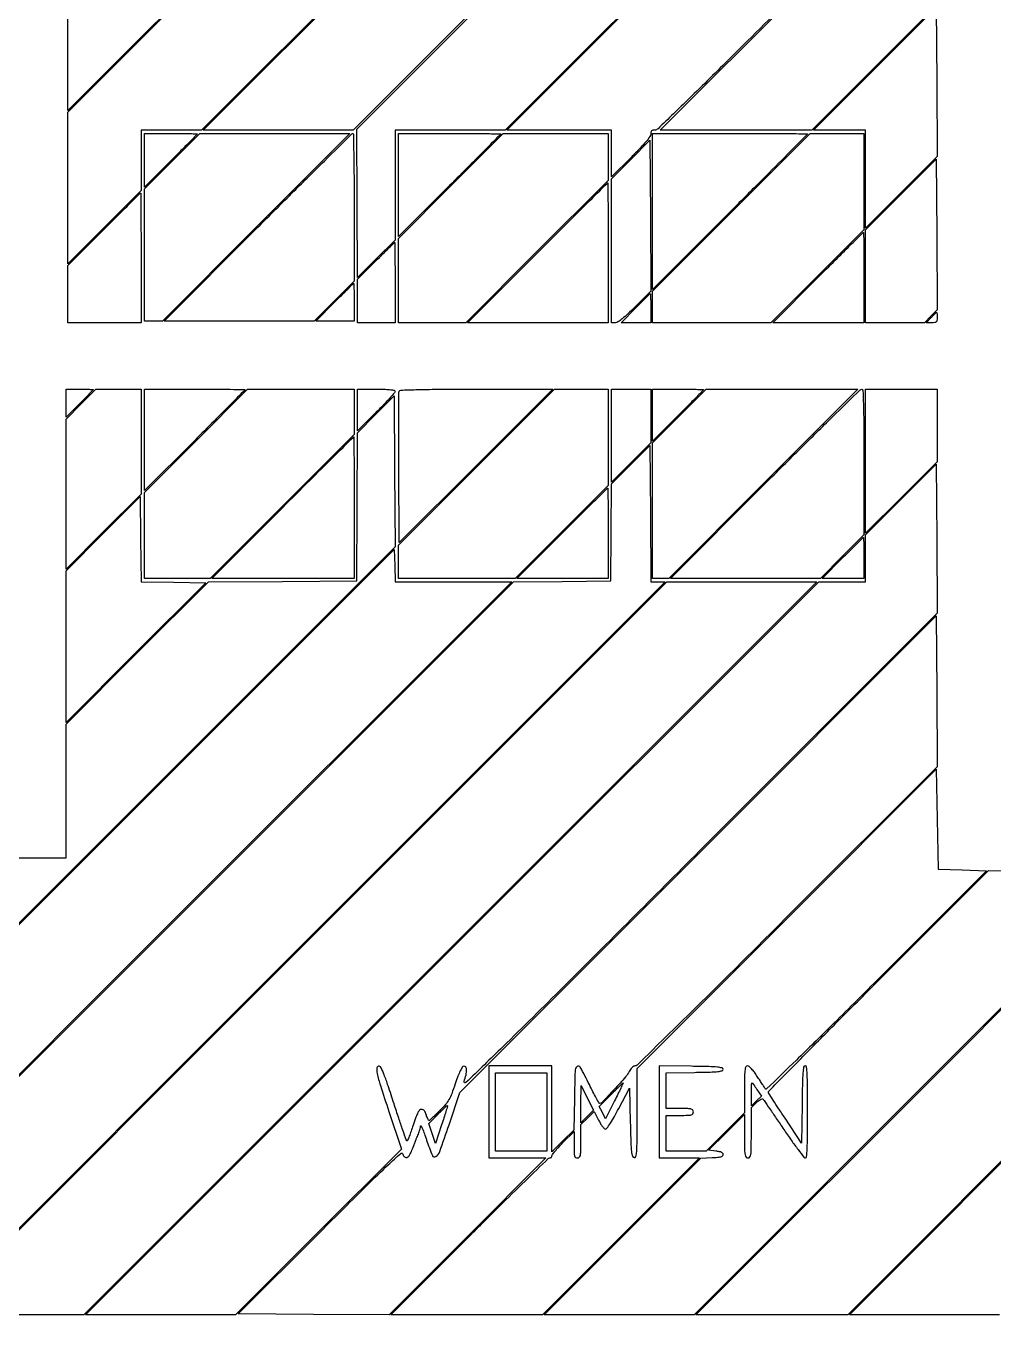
# Model space of a CAD drawing. Extents: x 0 to 1066, y 0 to 761.
# Drawn here: x 656.9 to 704.9, y 370.4 to 435.3 of the extents above; entities that cross this region are included whole.
import ezdxf

# ---------------------------------------------------------------- set-up
doc = ezdxf.new("R2010")
doc.units = 0
doc.header["$MEASUREMENT"] = 0

msp = doc.modelspace()

# ---------------------------------------------------------------- linework, layer by layer
for points in [[(183.390323, 95.266879, 0.000001), (192.989143, 95.254457, 0.000118)], [(329.859243, 95.267872, -0.000023), (352.558836, 95.240684, -0.000004), (375.624384, 95.211821, -0.198594)], [(479.458836, 95.240684, -0.000004), (502.524384, 95.211821, -0.198594)], [(733.258836, 95.240684, -0.000004), (756.324384, 95.211821, -0.198594)], [(289.192229, 95.24091, -0.000004), (312.172908, 95.212432, -0.198597)], [(416.092229, 95.24091, -0.000004), (439.072908, 95.212432, -0.198597)], [(542.992229, 95.24091, -0.000004), (565.972908, 95.212432, -0.198597)], [(606.442229, 95.24091, -0.000004), (629.422908, 95.212432, -0.198597)], [(669.892229, 95.24091, -0.000004), (692.872908, 95.212432, -0.198597)], [(375.865972, 145.56135, -0.000139), (375.849221, 127.376659, -0.000232), (375.823742, 112.056445, -0.000003), (375.794083, 98.149601, -0.198357)], [(716.43446, 397.704164), (703.237282, 384.506782), (690.040103, 371.3094), (686.317947, 371.3094), (682.59579, 371.3094), (686.48323, 375.19753), (690.370671, 379.08566), (690.924386, 379.11028, 0.010158), (691.200951, 379.128212, 0.045541), (691.360561, 379.156611, 0.096414), (691.447262, 379.199496, 0.233938), (691.4781, 379.2618, 0.190086), (691.454947, 379.320502, 0.09587), (691.389547, 379.368012, 0.05854), (691.278596, 379.404799, 0.021735), (691.115979, 379.431), (690.753859, 379.4733), (691.644729, 380.360088), (692.5356, 381.246877), (692.5356, 380.169738, 0.002758), (692.539312, 379.496678, 0.036211), (692.560072, 379.248392, 0.136894), (692.611288, 379.136099, 0.221204), (692.7048, 379.0926, 0.243436), (692.799266, 379.14149, 0.120941), (692.849994, 379.270397, 0.031304), (692.87043, 379.555243, 0.002258), (692.874, 380.345772), (692.874, 381.598944), (693.128358, 381.842634, -0.024724), (693.236826, 381.936726, -0.049736), (693.332367, 381.997389, -0.072533), (693.407715, 382.022486, -0.2604), (693.453929, 382.006512, -0.031106), (693.503655, 381.943274, -0.000416), (693.785727, 381.533886, -0.001186), (694.11103, 381.058504, -0.000779), (694.483451, 380.50965, 0.005073), (694.85887, 379.966475, 0.007996), (695.193161, 379.508858, 0.003041), (695.486231, 379.12572, 0.231965), (695.553779, 379.0926, 0.387644), (695.615745, 379.149137, 0.010639), (695.643613, 379.545015, 0.010436), (695.661453, 380.179042, 0.001815), (695.6658, 381.3768, 0.001572), (695.661778, 382.655813, 0.01213), (695.64349, 383.254325, 0.018109), (695.612127, 383.597942, 0.37742), (695.540488, 383.661, 0.365072), (695.46978, 383.601434, 0.023381), (695.433827, 383.312719, 0.014344), (695.409192, 382.804673, 0.001973), (695.392438, 381.745518), (695.3697, 379.830036), (694.54485, 381.068237, -0.002219), (694.228665, 381.547467, -0.003509), (693.9623, 381.961425, -0.000888), (693.733136, 382.324546, -0.141226), (693.72, 382.370127, -0.197347), (693.73825, 382.414564, -0.000046), (695.325285, 384.020535, -0.000902), (697.089437, 385.798972, -0.000546), (699.184802, 387.899102), (704.649603, 393.364389), (706.291202, 393.323172)], [(705.183494, 371.3094), (701.461117, 371.3094), (697.738739, 371.3094), (708.94809, 382.51899, -0.000581)]]:
    msp.add_lwpolyline(points, format="xyb")
for points in [[(409.06215, 749.15415), (40.8618, 749.132981), (40.8618, 380.65769), (40.8618, 12.1824), (501.2973, 12.1824), (961.7328, 12.1824), (961.7328, 380.646631), (961.7328, 749.110861), (961.41555, 749.1633, 0.040886), (961.153339, 749.184871, 0.000002), (934.190609, 749.194398, 0.000089), (904.448031, 749.199508, 0.000054), (869.1804, 749.195529, -0.000029), (813.61687, 749.186499, -0.000004), (696.10453, 749.175037, -0.000004), (556.774728, 749.163736, -0.000004)], [(720.7074, 492.858388, -0.198785), (720.701222, 492.843462), (714.349073, 486.485117, -0.000077), (707.361929, 479.493306, -0.000046), (699.062033, 471.191933), (677.416666, 449.54669), (677.104193, 450.105445, 0.015773), (676.790105, 450.627707, 0.440729), (676.649903, 450.651423, 0.222821), (676.558698, 450.47172, 0.007794), (676.5462, 449.669997), (676.5462, 448.675795), (667.7478, 439.8777), (658.9494, 431.079605), (658.9494, 434.801803), (658.9494, 438.524001), (686.127101, 465.701801), (713.304801, 492.8796), (717.006101, 492.8796, -0.000537), (718.425367, 492.878076, -0.000896), (719.620143, 492.873369, -0.000032), (720.698721, 492.867118, -0.412498)], [(695.180438, 437.023537, -0.000694), (691.851143, 433.703283, -0.002703), (689.777407, 431.663088, -0.000762), (688.244469, 430.175705, -0.1946), (688.073143, 430.1064, 0.056732), (687.982508, 430.096083, 0.141385), (687.924769, 430.063968, 0.140644), (687.892832, 430.005901, 0.055905), (687.8826, 429.91467, -0.157314), (687.840066, 429.782826, -0.018244), (687.647111, 429.534527, -0.016424), (687.350295, 429.202827, -0.006005), (686.9097, 428.7528), (685.9368, 427.78266), (685.9368, 428.94453), (685.9368, 430.1064), (683.335476, 430.1064), (680.734152, 430.1064), (691.393626, 440.766154), (702.0531, 451.425907), (702.075144, 447.68329), (702.097189, 443.940673)], [(665.379, 429.915026, -0.196833), (665.372693, 429.899626, -0.000097), (664.993806, 429.514773, -0.001306), (664.570478, 429.087188, -0.000793), (664.0677, 428.5836), (662.7564, 427.274347), (662.7564, 428.605774), (662.7564, 429.9372), (664.0677, 429.9372, -0.001584), (664.570518, 429.935607, -0.002643), (664.993806, 429.930686, -0.000281), (665.370077, 429.924112, -0.408941)], [(673.1622, 426.276928), (673.1622, 422.616655), (672.166879, 421.623928), (671.171559, 420.6312), (667.450718, 420.6312), (663.729877, 420.6312), (668.3823, 425.2842, -0.000642), (670.170742, 427.068279, -0.001059), (671.686797, 428.570381, -0.000064), (673.054064, 429.918992, -0.197094), (673.098462, 429.9372, -0.408775), (673.124573, 429.91157, -0.000298), (673.143477, 428.861995, -0.002721), (673.15762, 427.680458, -0.001632)], [(680.4378, 429.915521, -0.197835), (680.431557, 429.900359, -0.000025), (679.692263, 429.154984, -0.000663), (678.872958, 428.331211, -0.0004), (677.8998, 427.3569), (675.3618, 424.819958), (675.3618, 427.378579), (675.3618, 429.9372), (677.8998, 429.9372, -0.0008), (678.872998, 429.935642, -0.001335), (679.692263, 429.930832, -0.000072), (680.428966, 429.924433, -0.41163)], [(687.102614, 421.331637, -0.00782), (686.74305, 420.98169, -0.019431), (686.466376, 420.740325, -0.022684), (686.254061, 420.584503, -0.148009), (686.128821, 420.5466), (685.9368, 420.5466), (685.9368, 424.119626), (685.9368, 427.692652), (686.88855, 428.647138), (687.8403, 429.601624), (687.862343, 425.859148), (687.884387, 422.116673)], [(695.6658, 429.917265, -0.198175), (695.659132, 429.901103, -0.000012), (694.534723, 428.770348, -0.000466), (693.291749, 427.52275, -0.000281), (691.815324, 426.045251), (687.964847, 422.1963), (687.969284, 426.06349), (687.97372, 429.93068), (691.81976, 429.935503, -0.000562), (693.294527, 429.935696, -0.000937), (694.536026, 429.932136, -0.000035), (695.656368, 429.926743, -0.412784)], [(685.7676, 424.0152), (685.7676, 420.5466), (682.278237, 420.5466), (678.788874, 420.5466), (682.2567, 424.0152, -0.000291), (683.587949, 425.345198, -0.000483), (684.712179, 426.464899, -0.000013), (685.730972, 427.477576, -0.198123), (685.746063, 427.4838, -0.412352), (685.754925, 427.474994, -0.000038), (685.761274, 426.464899, -0.00097), (685.766052, 425.345237, -0.000582)], [(662.5872, 423.7614), (662.5872, 420.5466), (660.7683, 420.5466), (658.9494, 420.5466), (658.9494, 421.962929), (658.9494, 423.379257), (660.746412, 425.177729, -0.00057), (661.437011, 425.867313, -0.000943), (662.021981, 426.447899, -0.000051), (662.55005, 426.96993, -0.197392), (662.565312, 426.9762, -0.412167), (662.574316, 426.967259, -0.000046), (662.58077, 426.031852, -0.001064), (662.585627, 424.994117, -0.000638)], [(698.4576, 422.7885), (698.4576, 420.5466), (696.195149, 420.5466), (693.932697, 420.5466), (696.1734, 422.7885, -0.000455), (697.034123, 423.648118, -0.000753), (697.762285, 424.371842, -0.000032), (698.420655, 425.024147, -0.197693), (698.435851, 425.0304, -0.411267), (698.444788, 425.021553, -0.000093), (698.451211, 424.371842, -0.001516), (698.456037, 423.648158, -0.000909)], [(675.1926, 422.5347), (675.1926, 420.5466), (674.262, 420.5466), (673.3314, 420.5466), (673.3314, 421.623869), (673.3314, 422.701137), (674.239407, 423.611969, -0.001165), (674.589168, 423.961186, -0.001907), (674.887324, 424.255243, -0.000207), (675.15442, 424.516449, -0.195909), (675.170007, 424.5228, -0.41074), (675.179285, 424.513632, -0.000127), (675.185963, 423.938796, -0.001776), (675.190976, 423.297038, -0.001065)], [(673.1622, 421.5618), (673.1622, 420.6312), (672.211893, 420.6312), (671.261586, 420.6312), (672.1893, 421.5618, -0.00114), (672.546617, 421.918598, -0.001867), (672.851135, 422.219036, -0.000199), (673.124013, 422.486044, -0.195985), (673.139607, 422.4924, -0.406447), (673.148839, 422.483411, -0.000579), (673.155563, 422.219036, -0.003793), (673.160576, 421.918637, -0.002275)], [(687.8826, 421.2657), (687.8826, 420.5466), (687.144218, 420.5466), (686.405836, 420.5466), (687.1212, 421.2657, -0.001506), (687.397122, 421.541397, -0.002452), (687.633188, 421.773564, -0.000342), (687.843801, 421.978398, -0.195122), (687.859582, 421.9848, -0.403704), (687.86896, 421.975754, -0.001004), (687.875839, 421.773564, -0.005), (687.880946, 421.541437, -0.003)], [(702.0954, 420.8004, -0.031162), (702.086375, 420.655742, -0.174494), (702.051781, 420.587658, -0.163634), (701.980346, 420.55483, -0.026602), (701.825772, 420.5466), (701.556144, 420.5466), (701.7993, 420.8004, -0.005081), (701.894408, 420.897673, -0.007831), (701.978805, 420.979646, -0.003317), (702.051965, 421.047602, -0.187632), (702.068928, 421.0542, -0.37258), (702.079463, 421.045084, -0.01007), (702.087624, 420.979646, -0.016197), (702.093495, 420.89771, -0.009786)], [(660.2184, 417.224065, -0.194883), (660.211986, 417.208235, -0.000389), (660.01959, 417.010082, -0.002616), (659.801077, 416.787721, -0.001609), (659.5416, 416.5281), (658.8648, 415.855269), (658.8648, 416.551235), (658.8648, 417.2472), (659.5416, 417.2472, -0.003203), (659.801117, 417.245537, -0.005339), (660.01959, 417.240404, -0.001145), (660.20934, 417.233483, -0.40291)], [(667.7478, 417.225512, -0.197817), (667.741555, 417.210346, -0.000026), (667.014688, 416.477399, -0.000675), (666.209038, 415.667285, -0.000407), (665.2521, 414.7092), (662.7564, 412.214576), (662.7564, 414.730888), (662.7564, 417.2472), (665.2521, 417.2472, -0.000814), (666.209078, 417.245642, -0.001358), (667.014688, 417.240829, -0.000074), (667.738965, 417.234427, -0.411584)], [(675.1926, 417.140007, -0.181313), (675.166843, 417.071312, -0.00373), (674.919236, 416.791786, -0.008248), (674.618651, 416.468401, -0.005395), (674.262, 416.1051), (673.3314, 415.177386), (673.3314, 416.212293), (673.3314, 417.2472), (674.262, 417.2472, -0.005495), (674.716132, 417.242209, -0.023179), (674.987835, 417.223614, -0.035549), (675.151893, 417.192785, -0.340843)], [(679.210747, 413.439819), (675.4041, 409.632438), (675.382031, 413.334069, -0.001041), (675.376496, 414.760713, -0.001664), (675.37836, 415.97941, -0.000306), (675.384244, 417.055007, -0.090292), (675.400526, 417.14145, -0.299609), (675.482496, 417.200257, -0.00313), (676.219557, 417.225233, -0.005741), (677.30391, 417.242726, -0.001162), (679.229242, 417.2472), (683.017395, 417.2472)], [(690.5052, 417.224992, -0.196764), (690.498889, 417.209575, -0.000104), (690.132431, 416.837161, -0.001351), (689.722758, 416.423244, -0.000821), (689.2362, 415.9359), (687.9672, 414.669016), (687.9672, 415.958108), (687.9672, 417.2472), (689.2362, 417.2472, -0.00164), (689.722798, 417.245604, -0.002735), (690.132431, 417.240676, -0.000301), (690.496271, 417.23409, -0.408746)], [(698.4576, 413.631726), (698.4576, 410.016253), (697.380171, 408.936426), (696.302741, 407.8566), (692.579406, 407.8566), (688.856072, 407.8566), (693.5508, 412.5519, -0.001058), (695.358432, 414.352121, -0.001734), (696.8976, 415.867956, -0.000172), (698.27823, 417.217329, -0.19585), (698.351564, 417.2472, -0.401595), (698.41094, 417.19034, -0.003488), (698.43583, 416.504904, -0.006148), (698.453222, 415.483375, -0.001182)], [(673.1622, 411.3675), (673.1622, 407.8566), (669.630532, 407.8566), (666.098864, 407.8566), (669.609, 411.3675, -0.000287), (670.956472, 412.713718, -0.000477), (672.094358, 413.847073, -0.000013), (673.125579, 414.872177, -0.198133), (673.140668, 414.8784, -0.412375), (673.149528, 414.869595, -0.000037), (673.155875, 413.847073, -0.000959), (673.160653, 412.713757, -0.000575)], [(690.292216, 394.321542, -0.000265), (683.536901, 387.574728, -0.002342), (680.538036, 384.610705, -0.001875), (678.706942, 382.83116, -0.789887), (678.616512, 382.889086, 0.023173), (678.71655, 383.224723, 0.064632), (678.744513, 383.468413, 0.142551), (678.702529, 383.605092, 0.304366), (678.605283, 383.646053, 0.206441), (678.527669, 383.593021, 0.027978), (678.429598, 383.416982, 0.023341), (678.316075, 383.152657, 0.008893), (678.181884, 382.77475, -0.010382), (678.005923, 382.283856, -0.03926), (677.866009, 381.989284, -0.046169), (677.69349, 381.74463, -0.018428), (677.415599, 381.4423, -0.005203), (677.226436, 381.255079, -0.007984), (677.058375, 381.097297, -0.003493), (676.912933, 380.9669, -0.182984), (676.878337, 380.9538, -0.262821), (676.853169, 380.968011, -0.02327), (676.817134, 381.034567, -0.025648), (676.779744, 381.123395, -0.01696), (676.745622, 381.22875, 0.035454), (676.70103, 381.350843, 0.07398), (676.646632, 381.435947, 0.098874), (676.581772, 381.486, 0.115546), (676.5062, 381.5037, 0.201849), (676.413339, 381.46462, 0.071371), (676.326385, 381.345761, 0.035862), (676.228261, 381.124494, 0.007408), (676.0897, 380.72115, -0.005397), (675.987986, 380.421143, -0.00873), (675.894283, 380.168474, -0.003175), (675.80968, 379.956002, -0.305371), (675.783843, 379.9386, -0.318537), (675.757451, 379.957312, -0.00061), (675.575247, 380.478897, -0.003798), (675.373677, 381.072682, -0.002305), (675.143837, 381.77791, 0.003204), (674.848336, 382.679108, 0.01304), (674.650914, 383.221061, 0.01361), (674.501544, 383.571774, 0.242251), (674.407878, 383.645313, 0.434307), (674.295721, 383.563675, 0.083387), (674.308214, 383.281529, 0.025002), (674.465032, 382.693528, 0.002948), (674.886518, 381.406681), (675.511035, 379.537291), (671.396447, 375.423345), (667.281859, 371.3094), (663.559853, 371.3094), (659.837848, 371.3094), (678.0267, 389.4984), (696.215552, 407.6874), (697.378876, 407.6874), (698.5422, 407.6874), (698.5422, 408.849912), (698.5422, 410.012424), (700.29765, 411.769396), (702.0531, 413.526369), (702.075154, 409.825276), (702.097208, 406.124184)], [(685.7676, 410.0985), (685.7676, 407.8566), (683.505149, 407.8566), (681.242697, 407.8566), (683.4834, 410.0985, -0.000455), (684.344123, 410.958118, -0.000753), (685.072285, 411.681842, -0.000032), (685.730655, 412.334147, -0.197693), (685.745851, 412.3404, -0.411267), (685.754788, 412.331553, -0.000093), (685.761211, 411.681842, -0.001516), (685.766037, 410.958158, -0.000909)], [(698.4576, 408.8718), (698.4576, 407.8566), (697.422572, 407.8566), (696.387545, 407.8566), (697.4001, 408.8718, -0.001039), (697.789941, 409.261038, -0.001705), (698.121818, 409.588785, -0.000166), (698.419588, 409.880657, -0.196228), (698.435128, 409.887, -0.407184), (698.444317, 409.878029, -0.000482), (698.450999, 409.588785, -0.003459), (698.455985, 409.261078, -0.002074)], [(694.672825, 391.085724, -0.000912), (691.803283, 388.226492, -0.001523), (689.377024, 385.832384, -0.000134), (687.20427, 383.702584, -0.19625), (687.102403, 383.661, 0.143047), (687.036653, 383.641797, 0.050323), (686.95877, 383.580233, 0.044942), (686.882058, 383.491258, 0.039293), (686.818542, 383.38605, -0.065516), (686.635035, 383.115179, -0.005698), (686.07415, 382.498046, -0.00259), (685.468539, 381.853498, -0.205667), (685.343516, 381.7998, -0.272902), (685.316428, 381.815774, -0.001698), (685.174833, 382.073894, -0.006176), (685.015686, 382.375166, -0.003821), (684.835774, 382.732885, 0.008823), (684.386504, 383.604339, 0.490206), (684.229058, 383.63065, 0.201481), (684.124846, 383.401719, 0.003726), (684.094945, 382.048275), (684.071991, 380.480035), (683.523895, 379.936812), (682.9758, 379.393588), (682.9758, 381.527294), (682.9758, 383.661), (681.4107, 383.661), (679.8456, 383.661), (679.8456, 381.3768), (679.8456, 379.0926), (681.262536, 379.0926), (682.679471, 379.0926), (678.786977, 375.200106), (674.894482, 371.307611), (671.151583, 371.329656), (667.408683, 371.3517), (671.471514, 375.4125, -0.000756), (673.821273, 377.753991, -0.006949), (674.856867, 378.754615, -0.008491), (675.472199, 379.313481, -0.556715), (675.585911, 379.278853, 0.139189), (675.667474, 379.141489, 0.302193), (675.783013, 379.121485, 0.153783), (675.91427, 379.236764, 0.049152), (676.027823, 379.473819, -0.004032), (676.084027, 379.624713, -0.002567), (676.151744, 379.799427, -0.002578), (676.219936, 379.970136, -0.004787), (676.277294, 380.1078, 0.00323), (676.371979, 380.333073, 0.020809), (676.414287, 380.449042, 0.03178), (676.438714, 380.546877, 0.013972), (676.45909, 380.67885, -0.732865), (676.483875, 380.683377, -0.020137), (676.554923, 380.534898, -0.01445), (676.649733, 380.295538, -0.006775), (676.759155, 379.9809, 0.017316), (677.043708, 379.215102, 0.477073), (677.223547, 379.161412, 0.159238), (677.414628, 379.41027, 0.004215), (677.871721, 380.7423), (678.408205, 382.3497), (690.230653, 394.172691), (702.0531, 405.995682), (702.075144, 402.253065), (702.097189, 398.510447)], [(703.343827, 393.39), (704.549953, 393.3477), (699.090751, 387.891, -0.001125), (696.850845, 385.662169, -0.002411), (695.110614, 383.954858, -0.000278), (693.632301, 382.520029, -0.468729), (693.570025, 382.526701, -0.002099), (693.53038, 382.586786, -0.000171), (693.427168, 382.74477, -0.00023), (693.304194, 382.933333, -0.000176), (693.1701, 383.139311, 0.016431), (693.023357, 383.349451, 0.027185), (692.884531, 383.515342, 0.029039), (692.763519, 383.63072, 0.176424), (692.68365, 383.66026, 0.279343), (692.603166, 383.612037, 0.090088), (692.559431, 383.473847, 0.028832), (692.539562, 383.187031, 0.002879), (692.5356, 382.499074), (692.5356, 381.337148), (691.58523, 380.384074), (690.63486, 379.431), (689.63943, 379.431), (688.644, 379.431), (688.644, 380.3193), (688.644, 381.2076), (689.3208, 381.2076, 0.005351), (689.726978, 381.211947, 0.055952), (689.89185, 381.234038, 0.176663), (689.96806, 381.285584, 0.157888), (689.9976, 381.3768, 0.157888), (689.96806, 381.468016, 0.176663), (689.89185, 381.519563, 0.055952), (689.726978, 381.541653, 0.005351), (689.3208, 381.546), (688.644, 381.546), (688.644, 382.432254), (688.644, 383.318509), (690.06105, 383.341704, 0.002795), (690.838036, 383.358768, 0.019497), (691.216909, 383.384015, 0.038572), (691.424732, 383.422398, 0.340029), (691.4781, 383.4918, 0.349555), (691.422113, 383.562098, 0.032875), (691.188739, 383.59975, 0.017498), (690.767141, 383.624754, 0.002434), (689.89185, 383.641717), (688.3056, 383.664733), (688.3056, 381.378667), (688.3056, 379.0926), (689.299305, 379.0926), (690.29301, 379.0926), (686.4021, 375.201), (682.51119, 371.3094), (678.74649, 371.3094), (674.98179, 371.3094), (678.8727, 375.201, -0.001277), (680.372114, 376.693042, -0.002086), (681.651821, 377.949442, -0.000248), (682.796608, 379.062935, -0.195185), (682.869705, 379.0926, 0.101058), (682.910192, 379.100867, 0.098398), (682.944635, 379.124382, 0.097456), (682.967708, 379.1595, 0.097054), (682.9758, 379.200794, -0.167441), (682.998218, 379.265859, -0.009034), (683.137333, 379.437303, -0.013291), (683.315021, 379.637331, -0.00924), (683.5257, 379.854), (684.0756, 380.399012), (684.0756, 379.745806, 0.005649), (684.080012, 379.355332, 0.05778), (684.102228, 379.195401, 0.178766), (684.15375, 379.121252, 0.153628), (684.2448, 379.0926, 0.184025), (684.336952, 379.127705, 0.161755), (684.388532, 379.217354, 0.04641), (684.409974, 379.413972, 0.003967), (684.414, 379.921431), (684.414, 380.750261), (684.745626, 381.074086), (685.077252, 381.39791), (685.296951, 380.964355, 0.020498), (685.389836, 380.798304, 0.028329), (685.487297, 380.658157, 0.027881), (685.577193, 380.555669, 0.201412), (685.636425, 380.5308, 0.245977), (685.703199, 380.565766, 0.008018), (685.876769, 380.824993, 0.013546), (686.075201, 381.150922, 0.008458), (686.290649, 381.542617), (686.8251, 382.554435), (686.8674, 380.845725, 0.001992), (686.896376, 379.837612, 0.019108), (686.926823, 379.409083, 0.046603), (686.972772, 379.185035, 0.278314), (687.05775, 379.108605, 0.39941), (687.143847, 379.163838, 0.043317), (687.183514, 379.419672, 0.015549), (687.202347, 379.94045, 0.001263), (687.2058, 381.306968), (687.2058, 383.533742), (694.62945, 390.957858), (702.0531, 398.381975), (702.0954, 395.907137), (702.1377, 393.4323)], [(718.345344, 395.823465, -0.002231), (719.05628, 395.128558, -0.003593), (719.655054, 394.529489, -0.000722), (720.17623, 393.998976, -0.196232), (720.1998, 393.941233, -0.197905), (720.17509, 393.881248, -0.00002), (716.888406, 390.569246, -0.000591), (713.249387, 386.911138, -0.000356), (708.926969, 382.582468), (697.654138, 371.3094), (693.889421, 371.3094), (690.124704, 371.3094), (703.2798, 384.4647, -0.0001), (708.326093, 389.509059, -0.000166), (712.578811, 393.755631, -0.000002), (716.443211, 397.61186, -0.198637), (716.462892, 397.62, -0.192769), (716.482493, 397.612152, -0.000079), (717.027411, 397.092268, -0.001165), (717.632292, 396.512296, -0.000707)], [(686.086195, 381.926675), (685.644401, 381.038349), (685.486733, 381.345675), (685.329066, 381.653), (685.905614, 382.234, -0.00186), (686.128301, 382.456743, -0.003011), (686.319532, 382.644331, -0.000514), (686.489469, 382.808697, -0.194318), (686.505075, 382.815, -0.549383), (686.510329, 382.806732, -0.000485), (686.391481, 382.554054, -0.003284), (686.253973, 382.267337, -0.001939)], [(693.153182, 382.48699), (693.370249, 382.158981), (693.122124, 381.921262), (692.874, 381.683544), (692.874, 382.249272, -0.005146), (692.876233, 382.466195, -0.008565), (692.883123, 382.648817, -0.002921), (692.892507, 382.803258, -0.39486), (692.905058, 382.815, -0.230445), (692.923451, 382.806047, -0.004303), (692.990756, 382.718647, -0.009598), (693.067739, 382.612712, -0.006156)], [(677.503703, 380.737022), (677.194324, 379.813127), (677.029583, 380.30735), (676.864842, 380.801573), (677.313914, 381.256294, -0.005196), (677.487907, 381.428852, -0.008652), (677.638429, 381.570082, -0.00298), (677.768508, 381.686562, -0.396441), (677.788034, 381.685966, -0.274636), (677.79391, 381.662889, -0.0011), (677.714844, 381.396881, -0.004956), (677.620512, 381.093037, -0.003047)]]:
    msp.add_lwpolyline(points, format="xyb", close=True)
for points in [[(691.373379, 440.830478), (680.64955, 430.1064), (677.921075, 430.1064), (675.1926, 430.1064), (675.1926, 427.376607), (675.1926, 424.646814), (674.263796, 423.72089), (673.334991, 422.794966), (673.312046, 426.471833), (673.2891, 430.1487), (687.6711, 444.551971), (702.0531, 458.955243), (702.075154, 455.2549), (702.097208, 451.554557)], [(698.987673, 433.216768), (695.878157, 430.1064), (692.113225, 430.1064), (688.348292, 430.1064), (695.200696, 436.959224), (702.0531, 443.812047), (702.075144, 440.069591), (702.097188, 436.327135)], [(700.319704, 427.019902), (698.5422, 425.242398), (698.5422, 427.674399), (698.5422, 430.1064), (697.252491, 430.1064), (695.962781, 430.1064), (699.007941, 433.152469), (702.0531, 436.198538), (702.075154, 432.497972), (702.097208, 428.797405)], [(668.2977, 425.2842), (663.645277, 420.6312), (663.200838, 420.6312), (662.7564, 420.6312), (662.7564, 423.908516), (662.7564, 427.185833), (664.130188, 428.561516), (665.503977, 429.9372), (669.22705, 429.9372), (672.950123, 429.9372)], [(685.7676, 428.774323), (685.7676, 427.611447), (682.235928, 424.079023), (678.704255, 420.5466), (677.033028, 420.5466), (675.3618, 420.5466), (675.3618, 422.639946), (675.3618, 424.733293), (677.962738, 427.335246), (680.563677, 429.9372), (683.165638, 429.9372), (685.7676, 429.9372)], [(698.4576, 427.547817), (698.4576, 425.158433), (696.152827, 422.852517), (693.848054, 420.5466), (690.907627, 420.5466), (687.9672, 420.5466), (687.9672, 421.328812), (687.9672, 422.111025), (691.879609, 426.024112), (695.792018, 429.9372), (697.124809, 429.9372), (698.4576, 429.9372)], [(701.783023, 420.86833), (701.468861, 420.5466), (700.005531, 420.5466), (698.5422, 420.5466), (698.5422, 422.851212), (698.5422, 425.155824), (700.29765, 426.912796), (702.0531, 428.669768), (702.075142, 424.929914), (702.097184, 421.190061)], [(662.5872, 414.645029), (662.5872, 412.042858), (660.726, 410.1831), (658.8648, 408.323342), (658.8648, 412.043348), (658.8648, 415.763353), (659.603286, 416.505276), (660.341772, 417.2472), (661.464486, 417.2472), (662.5872, 417.2472)], [(673.1622, 416.126619), (673.1622, 415.006038), (669.588223, 411.431319), (666.014246, 407.8566), (664.385323, 407.8566), (662.7564, 407.8566), (662.7564, 409.992238), (662.7564, 412.127876), (665.31503, 414.687538), (667.87366, 417.2472), (670.51793, 417.2472), (673.1622, 417.2472)], [(685.7676, 414.857817), (685.7676, 412.468433), (683.462827, 410.162517), (681.158054, 407.8566), (678.259927, 407.8566), (675.3618, 407.8566), (675.3618, 408.681109), (675.3618, 409.505618), (679.231905, 413.376409), (683.10201, 417.2472), (684.434805, 417.2472), (685.7676, 417.2472)], [(687.8826, 415.91337), (687.8826, 414.57954), (686.9097, 413.6094), (685.9368, 412.63926), (685.9368, 414.94323), (685.9368, 417.2472), (686.9097, 417.2472), (687.8826, 417.2472)], [(693.4662, 412.5519), (688.771472, 407.8566), (688.369336, 407.8566), (687.9672, 407.8566), (687.9672, 411.218488), (687.9672, 414.580376), (689.298658, 415.913788), (690.630117, 417.2472), (694.395523, 417.2472), (698.160928, 417.2472)], [(702.0954, 415.448695), (702.0954, 413.650189), (700.3188, 411.8751), (698.5422, 410.100011), (698.5422, 413.673605), (698.5422, 417.2472), (700.3188, 417.2472), (702.0954, 417.2472)], [(688.243036, 407.6874), (688.601552, 407.6874), (670.4127, 389.4984), (652.223848, 371.3094), (648.459148, 371.3094), (644.694448, 371.3094), (662.882035, 389.497135), (681.069623, 407.68487), (683.482061, 407.707285), (685.8945, 407.7297), (685.916992, 410.1408), (685.939485, 412.5519), (686.889892, 413.505067), (687.8403, 414.458234), (687.86241, 411.072817), (687.884519, 407.6874)], [(664.196557, 407.668072), (665.803017, 407.6451), (662.333908, 404.176887), (658.8648, 400.708674), (658.8648, 404.472282), (658.8648, 408.235889), (660.70485, 410.077443), (662.5449, 411.918996), (662.567499, 409.80502), (662.590098, 407.691043)], [(678.09314, 407.6874), (680.987552, 407.6874), (662.7987, 389.4984), (644.609848, 371.3094), (640.887444, 371.3094), (637.165041, 371.3094), (656.157671, 390.302521), (675.1503, 409.295641), (675.174514, 408.491521), (675.198727, 407.6874)], [(677.9421, 389.4984), (659.753248, 371.3094), (656.030848, 371.3094), (652.308448, 371.3094), (670.4973, 389.4984), (688.686152, 407.6874), (692.408552, 407.6874), (696.130952, 407.6874)], [(682.722, 381.3768), (682.722, 379.431), (681.453, 379.431), (680.184, 379.431), (680.184, 381.3768), (680.184, 383.3226), (681.453, 383.3226), (682.722, 383.3226)], [(684.729, 381.14472), (684.414, 380.82972), (684.419028, 381.75891), (684.424057, 382.6881), (684.734028, 382.07391), (685.043999, 381.459719)]]:
    msp.add_lwpolyline(points, close=True)
for points in [[(687.608647, 444.595146), (673.120085, 430.1064), (669.397759, 430.1064), (665.675434, 430.1064), (673.7121, 438.1434)], [(673.6275, 438.1434), (665.590834, 430.1064), (664.089017, 430.1064), (662.5872, 430.1064), (662.5872, 428.604012), (662.5872, 427.101624), (660.7683, 425.2842), (658.9494, 423.466776), (658.9494, 427.23089), (658.9494, 430.995005), (667.745364, 439.790664)], [(655.5654, 393.9822), (657.2151, 393.9822), (658.8648, 393.9822), (658.8648, 397.303128), (658.8648, 400.624055), (662.39685, 404.154994), (665.9289, 407.685932), (669.609, 407.707816), (673.2891, 407.7297), (673.311164, 411.409336), (673.333228, 415.088971), (674.241764, 416.000361), (675.1503, 416.91175), (675.172344, 413.16769), (675.194389, 409.423629), (656.137415, 390.366515)]]:
    msp.add_lwpolyline(points)

doc.saveas('drawing.dxf')
